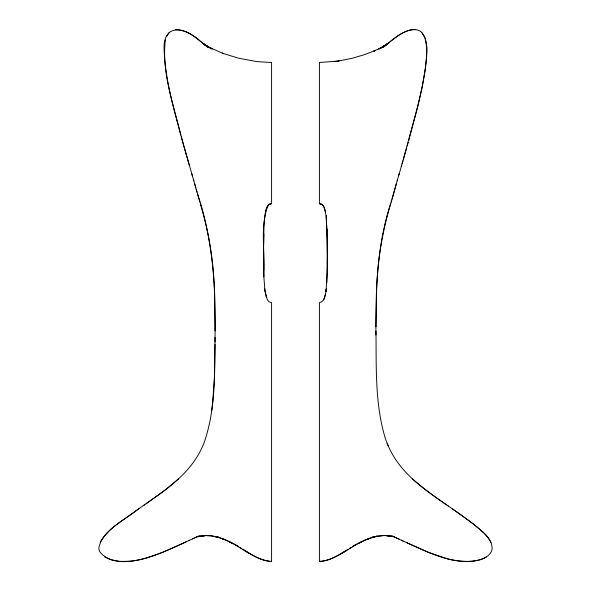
<?xml version="1.0" encoding="UTF-8"?>
<svg xmlns="http://www.w3.org/2000/svg" width="591" height="591" viewBox="0 0 591 591"><rect width="100%" height="100%" fill="white"/><g stroke="black" fill="none" stroke-linecap="round" stroke-linejoin="round"><path stroke-width="0.89" d="M189.637 540.218C177.795 545.7 165.997 551.344 153.69 555.725C137.053 561.007 112.859 567.404 99.857 551.935A9.633 9.633 0 0 1 98.83 547.798C102.694 530.157 121.968 522.06 134.896 511.496C156.172 496.344 179.509 482.455 194.638 460.552A89.935 89.935 0 0 0 203.806 443.501C216.225 408.869 214.452 371.259 215.05 335.016C215.988 287.263 212.782 239.082 197.424 193.523M375.965 330.953C376.43 366.996 374.76 404.141 385.502 438.987A93.651 93.651 0 0 0 388.139 445.732M215.058 344.368L214.407 377.679L212.753 401.378A322.228 322.228 0 0 1 211.977 408.374L211.681 410.686M263.579 247.991L263.874 276.92L264.975 291.304L267.354 299.733L269.053 301.802L271.587 302.644L271.587 561.443C255.563 560.371 243.418 548.551 229.478 541.917L232.544 543.521L232.064 543.269M375.95 335.016C375.58 289.812 376.91 243.891 391.604 200.652M327.392 265.544L327.207 235.388L326.136 215.552L323.942 206.887L322.184 204.619L319.413 203.673L319.413 62.506L339.123 60.954L334.225 61.612M375.994 326.904L376.43 302.629C376.231 270.375 380.67 238.07 389.742 207.109M263.579 248.301C263.992 235.632 263.35 222.77 265.817 210.278C266.541 207.419 268.115 203.666 271.587 203.673L271.587 62.506L256.775 61.612L238.424 58.169L222.216 53.153L223.627 53.67L206.784 46.283M263.63 243.499L263.83 233.955M327.288 271.276L327.318 240.633L326.136 215.545M327.303 270.752L326.025 291.304M326.867 282.697L327.458 255.393L327.022 229.212M326.018 291.356L326.402 288.474C325.353 293.291 325.626 301.617 319.413 302.644L319.413 561.443C335.437 560.371 347.582 548.551 361.522 541.917L358.456 543.521L358.936 543.269M268.1 205.306C259.981 225.673 264.982 249.21 263.697 270.752M390.791 203.688L389.75 206.865M205.771 45.825L202.809 43.269A158.344 158.344 0 0 0 200.209 41.119C185.722 27.289 162.414 22.163 164.143 50.516C165.487 82.518 175.143 113.398 183.306 144.167M265.425 212.006L265.832 210.233M165.377 39.915C161.432 72.235 173.422 103.979 180.794 135.11M325.486 294.215L323.646 299.733M391.996 199.226L395.18 187.827M391.22 202.078L396.398 183.565M408.699 140.562C416.5 110.975 425.623 81.27 426.857 50.516A60.784 60.784 0 0 0 426.82 48.809A53.183 53.183 0 0 0 426.665 46.15C426.177 41.082 425.092 35.526 421.132 31.966A9.744 9.744 0 0 0 418.11 30.2C412.747 28.427 407.125 30.666 402.375 33.155A52.518 52.518 0 0 0 400.875 33.997A63.931 63.931 0 0 0 396.635 36.708L395.785 37.307A92.802 92.802 0 0 0 393.259 39.176L385.229 45.825M403.358 159.4L417.8 105.981L422.114 86.907L425.321 68.977L426.68 56.492L426.732 47.044L425.106 38.223L421.959 32.749M407.192 145.962L408.196 142.365M406.682 147.75L398.851 175.032M395.586 186.409L399.257 173.614M397.211 180.72L397.617 179.302M401.311 166.507L401.725 165.088M402.131 163.67L402.951 160.826M266.327 208.608L268.868 204.575L271.587 203.673M166.529 36.62L169.041 32.749M100.078 542.235C109.18 527.275 125.455 518.824 139.114 508.57M178.696 478.747L165.51 489.717L146.14 503.702M386.403 44.79L389.092 42.515A144.921 144.921 0 0 1 391.604 40.469C398.6 35.15 406.512 29.158 415.746 29.639M386.699 44.162L383.116 47.036L386.034 44.702M387.932 43.32L383.16 46.844L385.022 45.448M383.16 46.844L386.972 44.022M406.674 542.693C426.399 551.558 446.722 561.989 468.929 561.406A54.83 54.83 0 0 0 471.788 561.236C478.932 560.504 487.265 558.635 491.143 551.935A9.633 9.633 0 0 0 492.17 547.798L491.453 543.565L489.547 539.723A26.92 26.92 0 0 0 488.395 538.061L486.637 535.897A49.452 49.452 0 0 0 485.691 534.848A59.706 59.706 0 0 0 484.236 533.333L473.871 524.372L457.789 512.67M384.904 45.5L383.803 46.261L386.95 44.111M143.332 505.652L144.736 504.677M384.645 45.67L380.139 48.299L385.487 45.374L380.139 48.299M268.824 204.612L270.589 203.777M347.996 549.29L341.465 553.257M349.229 548.529L351.032 547.429M352.229 546.712L357.924 543.432M346.452 550.598L341.369 553.612M354.873 545.146L353.071 546.195L353.425 545.995M340.808 553.649C334.24 557.505 327.2 561.243 319.413 561.443M486.43 556.892C478.939 561.406 469.801 561.79 461.29 561.221A75.7 75.7 0 0 1 457.464 560.807A85.185 85.185 0 0 1 447.261 558.783L428.128 552.216L401.363 540.218M358.552 543.099L365.43 539.746L372.596 537.182L371.924 537.367L377.309 536.103L376.533 536.236L385.339 535.439L381.276 535.631M338.532 61.036L352.576 58.169L364.558 54.631L375.115 50.597L373.519 51.299L384.933 45.928L378.868 48.89L382.576 46.977M378.868 48.89L380.035 48.314M360.998 542.191L368.651 538.748L368.016 538.985L376.002 536.488L372.544 537.396L373.276 537.204M188.751 540.632L194.144 538.12M192.289 538.985L197.97 536.347M195.104 537.677L199.3 535.734M186.099 541.866L162.872 552.216L145.896 558.214A87.601 87.601 0 0 1 129.717 561.28M197.039 536.82L206.296 535.446L202.285 535.838M375.226 536.687L382.813 535.557L381.882 535.631M200.822 535.978L198.17 536.51L205.808 535.446L201.716 535.838L205.062 535.616M129.71 561.221L122.071 561.406A53.921 53.921 0 0 1 118.244 561.14L110.554 559.603L104.57 556.892M175.254 29.639C186.859 29.343 196.131 37.876 204.589 44.79M204.486 535.616L211.696 535.823L219.076 537.367L218.404 537.182L225.57 539.746L232.448 543.099M383.227 535.542L386.514 535.616M204.966 535.439L211.061 535.823L218.456 537.396L214.998 536.488L222.984 538.985L222.349 538.748L230.002 542.191M385.938 535.616L389.284 535.838L385.192 535.446M388.715 535.838L384.704 535.446L392.83 536.51L390.178 535.978M271.587 561.443C263.8 561.243 256.76 557.505 250.192 553.649M319.413 203.673C323.572 203.777 324.88 208.667 325.575 212.006M388.376 535.838L393.961 536.82L399.597 539.398M391.7 535.734L403.136 541.046M392.712 536.2L393.983 536.783M206.828 46.297L212.132 48.89L204.05 44.111M210.381 48.026L212.132 48.89M208.424 46.977L210.861 48.299M233.076 543.432L237.929 546.195L236.127 545.146M249.631 553.612L244.548 550.598M249.535 553.257L243.004 549.29M237.575 545.995L238.771 546.712M239.968 547.429L241.771 548.529M321.364 204.102L322.9 205.306M446.966 505.165L448.37 506.14M452.588 509.058L454.701 510.521M206.096 45.5L207.197 46.261M455.402 511.008L457.227 512.279M446.264 504.677C426.798 491.018 406.327 477.262 393.732 456.488A89.477 89.477 0 0 1 387.201 443.501M203.068 43.32L207.84 46.844L205.978 45.448M204.028 44.022L207.84 46.844M204.966 44.702L207.884 47.036L204.301 44.162M412.304 478.747C433.617 498.191 459.466 511.747 481.288 530.541A77.997 77.997 0 0 1 484.236 533.333L487.974 537.514L490.922 542.235M200.209 203.688L201.25 206.865M201.258 207.109C210.33 238.077 214.784 270.382 214.563 302.644L215.035 330.953M192.563 176.458L181.297 136.935M189.275 165.088L187.643 159.4M191.743 173.614L193.789 180.72M193.383 179.302L195.82 187.827M187.236 157.982L183.808 145.962M194.602 183.565L197.025 192.097M196.227 189.253L199.78 202.078M266.29 297.066L264.598 288.474M263.874 276.92L263.542 254.189M215.05 337.343L215.058 342.019"/></g></svg>
